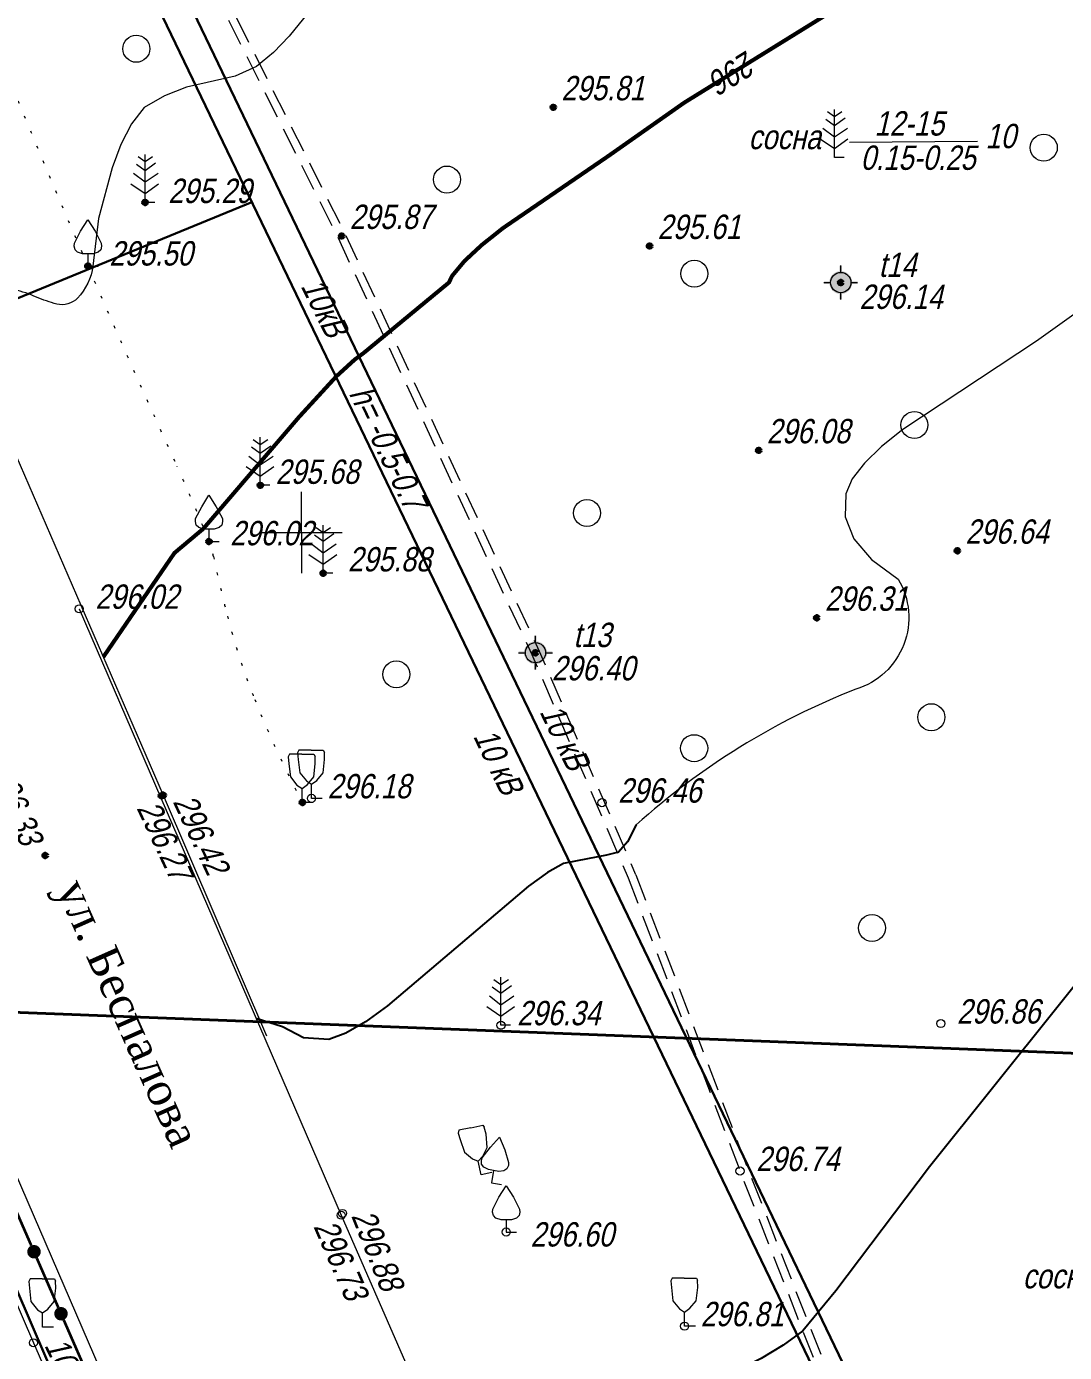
# Model space of a CAD drawing. Header units: metres. Extents: x 5191936 to 10384803, y 4968698 to 9938221.
# Drawn here: x 5192439.83 to 5192478.21, y 4968819.68 to 4968868.71 of the extents above; entities that cross this region are included whole.
import ezdxf

# ---------------------------------------------------------------- set-up
doc = ezdxf.new("R2010")
doc.units = ezdxf.units.M
doc.linetypes.add('71100000a', pattern=[1, 0, -1])
doc.linetypes.add('DASHEDX2', pattern=[1.5, 1, -0.5])
doc.layers.get('0').update_dxf_attribs({"lineweight": 18})
for name, color, linetype, lineweight in [('31252100', 7, 'Continuous', 18), ('71100000', 7, 'Continuous', 18), ('71133200', 7, 'Continuous', 18), ('71133300', 7, 'Continuous', 18), ('71133600', 7, 'Continuous', 18), ('82211000', 7, 'Continuous', 18), ('Commun', 7, 'Continuous', 18), ('CONTOURS-LABEL', 7, 'Continuous', 18), ('ELE_SKLAD', 7, 'Continuous', 18), ('GEO_POINTS', 7, 'Continuous', 18), ('Grid', 7, 'Continuous', 18), ('Otm', 7, 'Continuous', 18), ('R_Поверхность5_CNT-MAJ', 7, 'Continuous', 18), ('R_Поверхность5_CNT-MIN', 7, 'Continuous', 18), ('Sit', 7, 'Continuous', 18), ('Text', 7, 'Continuous', 18), ('Text_com', 7, 'Continuous', 18), ('Us_znak', 7, 'Continuous', 18), ('Us_znak_fon', 7, 'Continuous', 18), ('Рамка и сетка', 7, 'Continuous', 18)]:
    doc.layers.add(name, color=color, linetype=linetype, lineweight=lineweight)
doc.layers.add('R_Поверхность1_CNT-MIN', color=7, linetype='Continuous')
doc.styles.add('eskd', font='ESKD1.shx', dxfattribs={"width": 1.2, "oblique": 15})
doc.styles.get("Standard").update_dxf_attribs({"font": 'arial.ttf', "width": 0.8, "oblique": 13, "height": 0.9})
doc.styles.add('style1', font='times.ttf', dxfattribs={"height": 1})
doc.linetypes.add('KABELww_500', pattern='A,0.0001,-0.4,[131,ltypeshp.shx,S=0.4,R=90,X=0.4,Y=-0.4],0.2,[131,ltypeshp.shx,S=0.2,R=90,X=0.4,Y=-0.2],3.6,[131,ltypeshp.shx,S=0.2,R=-90,X=-0.4,Y=0.2],0.2,[131,ltypeshp.shx,S=0.4,R=-90,X=-0.4,Y=0.4],-0.8,4,-0.4', length=9.6001)

# ---------------------------------------------------------------- blocks, each defined once
blk = doc.blocks.new('71133200')
for p, q in [((-0.924145, 3.560442), (-1.024145, 3.360442)), ((-1.024145, 3.360442), (-0.977382, 2.864397)), ((-0.024145, 3.560442), (-0.924145, 3.560442)), ((-0.024145, 3.560442), (0.875855, 3.560442)), ((0.875855, 3.560442), (0.958164, 3.395824)), ((0.975974, 2.864397), (0.958164, 3.395824)), ((-0.977382, 2.864397), (-0.861899, 1.88241)), ((0.861899, 1.88241), (0.975974, 2.864397)), ((-0.861899, 1.88241), (-0.374616, 1.28565)), ((-0.374616, 1.28565), (0, 1.039723)), ((0, 1.039723), (0.401375, 1.321765)), ((0, 0), (0, 1.039723)), ((0.401375, 1.321765), (0.861899, 1.88241)), ((0.8, 0), (0, 0))]:
    blk.add_line(p, q)
at = {"style": 'eskd', "oblique": 14.99997778}
blk.add_attdef('Z', (1.873004, -0.239356), '', height=2, dxfattribs=at)
blk = doc.blocks.new('71133300')
for p, q in [((0, 0.91), (0, 0)), ((0, 0), (0.76, 0))]:
    blk.add_line(p, q)
blk.add_lwpolyline([(0, 0.91), (-0.385, 0.91), (-0.76, 1.03), (-0.95, 1.21), (-1.01, 1.47), (-0.99, 1.69), (-0.54, 2.57), (0, 3.42), (0.54, 2.57), (0.99, 1.69), (1.01, 1.47), (0.95, 1.21), (0.76, 1.03), (0.385, 0.91)], close=True)
at = {"style": 'eskd', "oblique": 15}
blk.add_attdef('Z', (1.77, -0.69), '', height=2, dxfattribs=at)
blk = doc.blocks.new('71133600')
for p, q in [((-0.52, 3.393), (0, 3.023)), ((0, 3.023), (0.55, 3.393)), ((-0.86, 2.163), (0, 1.513)), ((0, 1.513), (0.96, 2.163))]:
    blk.add_line(p, q)
for points in [[(0.71, 0), (0, 0), (0, 3.55)], [(-0.64, 2.838), (0, 2.368), (0, 2.368), (0.78, 2.928)], [(-1.05, 1.38), (0, 0.67), (1, 1.38)]]:
    blk.add_lwpolyline(points)
at = {"style": 'eskd', "oblique": 14.99998}
blk.add_attdef('Z', (2.033, -0.191), '', height=2, dxfattribs=at)
blk = doc.blocks.new('31252100a')
blk.add_circle((0, 0), 1)
blk = doc.blocks.new('GRID')
at = {"layer": 'Grid', "color": 104}
blk.add_line((-1.5, 0), (1.5, 0), dxfattribs=at)
for points in [[(0, 0), (0, 1.5)], [(0, 0), (0, -1.5)]]:
    blk.add_lwpolyline(points, dxfattribs=at)
blk = doc.blocks.new('POINT')
at = {"layer": 'Us_znak', "linetype": 'Continuous', "lineweight": -2}
h = blk.add_hatch(color=0, dxfattribs=at)
edge = h.paths.add_edge_path()
edge.add_arc((0, 0), 0.05, 0, 360)
at = {"layer": 'Us_znak_fon', "linetype": 'Continuous', "true_color": 0xffffff}
blk.add_hatch(color=7, dxfattribs=at).paths.add_polyline_path([(-0.422, 0.05, -0.346708), (-0.05, 0.422), (-0.05, 0.625), (0.05, 0.625), (0.05, 0.422, -0.346708), (0.422, 0.05), (0.625, 0.05), (0.625, -0.05), (0.422, -0.05, -0.346708), (0.05, -0.422), (0.05, -0.625), (-0.05, -0.625), (-0.05, -0.422, -0.346708), (-0.422, -0.05), (-0.625, -0.05), (-0.625, 0.05)])
at = {"layer": 'Us_znak', "color": 0, "linetype": 'Continuous', "lineweight": -2}
for p, q in [((0, 0.375), (0, 0.625)), ((-0.625, 0), (-0.375, 0)), ((0.375, 0), (0.625, 0)), ((0, -0.625), (0, -0.375))]:
    blk.add_line(p, q, dxfattribs=at)
for radius in [0.375, 0.05]:
    blk.add_circle((0, 0), radius, dxfattribs=at)
blk = doc.blocks.new('*U389')
at = {"layer": '82211000', "linetype": 'Continuous', "ltscale": 0.5}
for points in [[(5192438.212, 4968827.758, 1), (5192438.012, 4968828.216, 1)], [(5192439.211, 4968825.466, 1), (5192439.011, 4968825.924, 1)], [(5192440.211, 4968823.175, 1), (5192440.011, 4968823.633, 1)], [(5192441.21, 4968820.883, 1), (5192441.01, 4968821.341, 1)], [(5192442.21, 4968818.592, 1), (5192442.01, 4968819.05, 1)], [(5192443.209, 4968816.3, 1), (5192443.009, 4968816.758, 1)], [(5192444.209, 4968814.009, 1), (5192444.009, 4968814.467, 1)], [(5192445.208, 4968811.717, 1), (5192445.008, 4968812.175, 1)], [(5192446.207, 4968809.425, 1), (5192446.008, 4968809.884, 1)], [(5192447.207, 4968807.134, 1), (5192447.007, 4968807.592, 1)], [(5192448.206, 4968804.842, 1), (5192448.006, 4968805.301, 1)], [(5192449.206, 4968802.551, 1), (5192449.006, 4968803.009, 1)], [(5192450.205, 4968800.259, 1), (5192450.005, 4968800.718, 1)], [(5192451.205, 4968797.968, 1), (5192451.005, 4968798.426, 1)]]:
    blk.add_hatch(color=256, dxfattribs=at).paths.add_polyline_path(points, flags=0)
at = {"layer": '82211000', "ltscale": 0.5}
blk.add_lwpolyline([(5192438.012, 4968828.216, 0.1, 0.1, 0), (5192437.386, 4968829.652, 0.1, 0.1, 0)], format="xyseb", dxfattribs=at)
at = {"layer": '82211000', "linetype": 'Continuous', "ltscale": 0.5}
for points in [[(5192439.011, 4968825.924, 0.1, 0.1, 0), (5192438.212, 4968827.758, 0.1, 0.1, 0)], [(5192440.011, 4968823.633, 0.1, 0.1, 0), (5192439.211, 4968825.466, 0.1, 0.1, 0)], [(5192441.01, 4968821.341, 0.1, 0.1, 0), (5192440.211, 4968823.175, 0.1, 0.1, 0)], [(5192442.01, 4968819.05, 0.1, 0.1, 0), (5192441.21, 4968820.883, 0.1, 0.1, 0)], [(5192443.009, 4968816.758, 0.1, 0.1, 0), (5192442.21, 4968818.592, 0.1, 0.1, 0)], [(5192444.009, 4968814.467, 0.1, 0.1, 0), (5192443.209, 4968816.3, 0.1, 0.1, 0)], [(5192445.008, 4968812.175, 0.1, 0.1, 0), (5192444.209, 4968814.009, 0.1, 0.1, 0)], [(5192446.008, 4968809.884, 0.1, 0.1, 0), (5192445.208, 4968811.717, 0.1, 0.1, 0)], [(5192447.007, 4968807.592, 0.1, 0.1, 0), (5192446.207, 4968809.425, 0.1, 0.1, 0)], [(5192448.006, 4968805.301, 0.1, 0.1, 0), (5192447.207, 4968807.134, 0.1, 0.1, 0)], [(5192449.006, 4968803.009, 0.1, 0.1, 0), (5192448.206, 4968804.842, 0.1, 0.1, 0)], [(5192450.005, 4968800.718, 0.1, 0.1, 0), (5192449.206, 4968802.551, 0.1, 0.1, 0)], [(5192451.005, 4968798.426, 0.1, 0.1, 0), (5192450.205, 4968800.259, 0.1, 0.1, 0)]]:
    blk.add_lwpolyline(points, format="xyseb", dxfattribs=at)
at = {"layer": '82211000', "linetype": 'Continuous', "ltscale": 0.5, "flags": 128}
blk.add_lwpolyline([(5192451.604, 4968797.051, 0.1, 0.1, 0), (5192451.205, 4968797.968, 0, 0, 0)], format="xyseb", dxfattribs=at)

msp = doc.modelspace()

# ---------------------------------------------------------------- linework, layer by layer
at = {"layer": '71100000', "linetype": '71100000a', "ltscale": 0.5}
msp.add_lwpolyline([(5192450.035, 4968840.02, -0.025435), (5192448.271, 4968843.83, -0.033015), (5192447.263, 4968846.905, -0.010565), (5192446.748, 4968849.109, 0.041009), (5192446.581, 4968849.668, 0.014385), (5192445.404, 4968852.443, -0.005343), (5192442.102, 4968859.852, -0.005186), (5192439.063, 4968867.076, 0.013408), (5192437.842, 4968869.851, 0.048157), (5192436.86, 4968871.498, -0.019154), (5192434.162, 4968875.479, -0.011167), (5192431.893, 4968879.309, -0.029325), (5192431.149, 4968880.834, -0.071855), (5192430.95, 4968881.604, -0.041893), (5192430.917, 4968882.963, -0.078018), (5192431.018, 4968883.425, -0.033707), (5192431.48, 4968884.412, -0.688426), (5192433.967, 4968884.061, 0.504722), (5192436.64, 4968882.894, 0.126735), (5192437.571, 4968883.807, 0.034981), (5192439.691, 4968887.949, 0.128452), (5192441.207, 4968898.148, 0.127487), (5192437.534, 4968907.864)], format="xyb", dxfattribs=at)
at = {"layer": 'Commun', "color": 1, "linetype": 'KABELww_500', "lineweight": 30, "flags": 128}
for points, elevation in [([(5192382.466, 4969011.289), (5192415.089, 4968933.441), (5192434.818, 4968889.937), (5192496.307, 4968762.206)], 289.986), ([(5192470.823, 4968955.324), (5192470.043, 4968959.241), (5192459.28, 4968956.949), (5192460.771, 4968950.247), (5192451.844, 4968948.527), (5192433.445, 4968895.36), (5192497.244, 4968762.638)], 289.986), ([(5192448.161, 4968862.219), (5192387.086, 4968837.14)], 294.626), ([(5192425.079, 4968855.453), (5192470.325, 4968750.235)], 289.986)]:
    msp.add_lwpolyline(points, dxfattribs=dict(at, elevation=elevation))
at = {"layer": 'GEO_POINTS', "color": 1}
for points, elevation in [([(5192441.784, 4968847.178), (5192441.784, 4968847.178)], 296.015), ([(5192450.368, 4968840.17), (5192450.368, 4968840.17)], 296.18), ([(5192461.111, 4968840.011), (5192461.111, 4968840.011)], 296.46), ([(5192457.376, 4968831.78), (5192457.376, 4968831.78)], 296.336), ([(5192473.638, 4968831.842), (5192473.638, 4968831.842)], 296.859), ([(5192466.214, 4968826.389), (5192466.214, 4968826.389)], 296.736), ([(5192451.471, 4968824.754), (5192451.471, 4968824.754)], 296.733), ([(5192451.517, 4968824.822), (5192451.517, 4968824.822)], 296.884), ([(5192457.57, 4968824.134), (5192457.57, 4968824.134)], 296.602), ([(5192464.164, 4968820.652), (5192464.164, 4968820.652)], 296.811), ([(5192440.091, 4968820.039), (5192440.091, 4968820.039)], 296.84)]:
    msp.add_lwpolyline(points, dxfattribs=dict(at, elevation=elevation))
at = {"layer": 'GEO_POINTS', "lineweight": 60}
for centre in [(5192459.312, 4968865.722, 295.813), (5192444.218, 4968862.205, 295.288), (5192451.486, 4968860.963, 295.87), (5192462.869, 4968860.593, 295.61), (5192442.102, 4968859.852, 295.5), (5192469.939, 4968859.242, 296.14), (5192466.905, 4968853.038, 296.075), (5192448.478, 4968851.745, 295.684), (5192446.581, 4968849.668, 296.024), (5192474.25, 4968849.324, 296.639), (5192450.802, 4968848.494, 295.878), (5192469.053, 4968846.845, 296.308), (5192458.652, 4968845.555, 296.401), (5192444.82, 4968840.263, 296.27), (5192444.889, 4968840.285, 296.423), (5192450.035, 4968840.02, 296.2), (5192440.528, 4968838.057, 296.327)]:
    msp.add_circle(centre, 0.06, dxfattribs=at)
at = {"layer": 'GEO_POINTS', "color": 1}
for centre in [(5192441.784, 4968847.178, 296.015), (5192450.368, 4968840.17, 296.18), (5192461.111, 4968840.011, 296.46), (5192457.376, 4968831.78, 296.336), (5192473.638, 4968831.842, 296.859), (5192466.214, 4968826.389, 296.736), (5192451.471, 4968824.754, 296.733), (5192451.517, 4968824.822, 296.884), (5192457.57, 4968824.134, 296.602), (5192464.164, 4968820.652, 296.811), (5192440.091, 4968820.039, 296.84)]:
    msp.add_circle(centre, 0.15, dxfattribs=at)
at = {"layer": 'R_Поверхность1_CNT-MIN', "color": 32}
for points, elevation in [([(5192489.974, 4968847.463), (5192473.216, 4968826.545), (5192469.751, 4968821.955), (5192468.535, 4968820.475), (5192467.804, 4968819.951), (5192466.992, 4968819.454), (5192465.203, 4968818.548), (5192463.317, 4968817.769), (5192460.632, 4968816.866), (5192459.85, 4968816.642), (5192458.609, 4968816.381), (5192455.245, 4968816.102)], 297), ([(5192462.377, 4968839.186), (5192462.052, 4968838.568), (5192461.722, 4968838.181), (5192461.272, 4968838.069), (5192460.58, 4968837.939), (5192459.686, 4968837.756), (5192459.096, 4968837.425), (5192458.394, 4968836.918), (5192453.179, 4968832.495), (5192452.367, 4968831.911), (5192451.635, 4968831.482), (5192451.007, 4968831.247), (5192450.074, 4968831.313), (5192449.301, 4968831.717), (5192448.328, 4968832.03)], 296.5)]:
    msp.add_lwpolyline(points, dxfattribs=dict(at, elevation=elevation))
at = {"layer": 'R_Поверхность5_CNT-MAJ', "color": 32, "elevation": 296, "flags": 128}
msp.add_lwpolyline([(5192481.553, 4968876.93, 0.15, 0.15, 0), (5192478.247, 4968874.615, 0.15, 0.15, 0), (5192464.154, 4968865.895, 0.15, 0.15, 0), (5192461.343, 4968863.919, 0.15, 0.15, 0), (5192457.438, 4968861.247, 0.15, 0.15, 0), (5192456.659, 4968860.625, 0.15, 0.15, 0), (5192456.026, 4968860.037, 0.15, 0.15, 0), (5192455.572, 4968859.492, 0.15, 0.15, 0), (5192455.453, 4968859.244, 0.15, 0.15, 0), (5192452.291, 4968856.631, 0.15, 0.15, 0), (5192451.966, 4968856.391, 0.15, 0.15, 0), (5192451.294, 4968855.778, 0.15, 0.15, 0), (5192449.903, 4968854.263, 0.15, 0.15, 0), (5192446.373, 4968850.141, 0.15, 0.15, 0), (5192446.373, 4968850.141, 0.15, 0.15, 0), (5192446.373, 4968850.141, 0, 0, 0)], format="xyseb", dxfattribs=at)
at = {"layer": 'R_Поверхность5_CNT-MAJ', "color": 32, "const_width": 0.15, "elevation": 296, "flags": 128}
msp.add_lwpolyline([(5192446.373, 4968850.141), (5192445.304, 4968849.243), (5192442.672, 4968845.394)], dxfattribs=at)
at = {"layer": 'R_Поверхность5_CNT-MIN', "color": 32, "flags": 128}
for points, elevation in [([(5192481.104, 4968900.912), (5192477.708, 4968890.353), (5192476.858, 4968888.668), (5192475.75, 4968887.064), (5192474.628, 4968885.837), (5192473.319, 4968884.669), (5192471.855, 4968883.551), (5192468.573, 4968881.424), (5192458.025, 4968875.268), (5192451.139, 4968870.319), (5192449.542, 4968868.352), (5192448.967, 4968867.752), (5192448.332, 4968867.232), (5192447.55, 4968866.871), (5192445.753, 4968866.464), (5192444.935, 4968866.141), (5192444.189, 4968865.717), (5192443.716, 4968865.106), (5192443.323, 4968864.346), (5192442.998, 4968863.482), (5192442.497, 4968861.614), (5192442.292, 4968859.852)], 295.5), ([(5192478.991, 4968858.368), (5192477.174, 4968857.079), (5192472.231, 4968853.803), (5192471.448, 4968853.176), (5192470.813, 4968852.568), (5192470.36, 4968851.986), (5192470.124, 4968851.433), (5192470.102, 4968850.576), (5192470.417, 4968849.765), (5192471.07, 4968848.999), (5192472.061, 4968848.28)], 296.5)]:
    msp.add_lwpolyline(points, dxfattribs=dict(at, elevation=elevation))
at = {"layer": 'R_Поверхность5_CNT-MIN', "color": 32}
msp.add_lwpolyline([(5192442.292, 4968859.852, -0.156787), (5192441.719, 4968858.668, -0.271187), (5192440.953, 4968858.448, -0.038526), (5192440.203, 4968858.703, 0.035701), (5192439.395, 4968858.982, 0.016938), (5192438.821, 4968859.115, -0.012112), (5192438.016, 4968859.293, -0.159893), (5192436.264, 4968860.39, -0.017346), (5192436.042, 4968860.676)], format="xyb", dxfattribs=at)
at = {"layer": 'R_Поверхность5_CNT-MIN', "color": 32, "elevation": 296.5, "flags": 128}
msp.add_lwpolyline([(5192472.061, 4968848.28, -0.486944), (5192470.498, 4968844.206, 0.090832), (5192462.377, 4968839.186, 2.598001)], format="xyb", dxfattribs=at)
at = {"layer": 'Sit', "linetype": 'DASHEDX2', "flags": 128}
for points, elevation in [([(5192439.894, 4968886.884), (5192441.79, 4968879.902), (5192451.351, 4968860.898), (5192458.515, 4968845.493), (5192462.08, 4968837.232)], 294.626), ([(5192440.184, 4968886.963), (5192442.071, 4968880.01), (5192451.621, 4968861.028), (5192458.789, 4968845.616), (5192462.356, 4968837.351)], 294.626), ([(5192462.361, 4968837.339), (5192466.494, 4968826.498), (5192472.301, 4968811.703), (5192476.306, 4968802.366), (5192480.803, 4968789.571), (5192485.768, 4968774.592), (5192489.332, 4968762.34)], 296.46), ([(5192462.08, 4968837.232), (5192466.214, 4968826.389), (5192472.024, 4968811.589), (5192476.027, 4968802.257), (5192480.519, 4968789.474), (5192485.482, 4968774.503), (5192489.044, 4968762.256)], 296.46)]:
    msp.add_lwpolyline(points, dxfattribs=dict(at, elevation=elevation))
at = {"layer": 'Sit', "elevation": 294.85, "flags": 128}
msp.add_lwpolyline([(5192427.28, 4968880.964), (5192435.424, 4968862.1), (5192444.889, 4968840.285), (5192448.71, 4968831.388), (5192448.71, 4968831.388)], dxfattribs=at)
at = {"layer": 'Sit', "flags": 128}
msp.add_lwpolyline([(5192470.26, 4968864.436), (5192474.991, 4968864.469)], dxfattribs=at)
at = {"layer": 'Sit'}
for points, elevation in [([(5192441.784, 4968847.178), (5192451.471, 4968824.754), (5192456.948, 4968812.198), (5192462.682, 4968798.966), (5192466.036, 4968791.178), (5192472.247, 4968776.792), (5192482.229, 4968753.754)], 296.015), ([(5192433.646, 4968834.986), (5192440.091, 4968820.039), (5192443.639, 4968811.886), (5192450.575, 4968795.697), (5192456.257, 4968782.489), (5192457.556, 4968783.015)], 296.379)]:
    msp.add_lwpolyline(points, dxfattribs=dict(at, elevation=elevation))
at = {"layer": 'Sit', "elevation": 297.946}
msp.add_lwpolyline([(5192452.303, 4968777.216, 0.185644), (5192457.556, 4968783.015, 0.302059), (5192457.425, 4968784.885), (5192452.077, 4968797.023), (5192445.488, 4968812.269), (5192436.055, 4968834.095)], format="xyb", dxfattribs=at)
at = {"layer": 'Рамка и сетка', "color": 1, "lineweight": 40}
msp.add_line((5192588.623, 4968826.471), (5192411.85, 4968833.324, 296.309), dxfattribs=at)

# ---------------------------------------------------------------- block references
at = {"layer": '31252100', "color": 7, "xscale": 0.5, "yscale": 0.5, "zscale": 0.5}
for p in [(5192443.892, 4968867.887), (5192477.445, 4968864.229), (5192455.378, 4968863.05), (5192464.527, 4968859.569), (5192472.662, 4968853.976), (5192460.555, 4968850.721), (5192453.508, 4968844.755), (5192473.286, 4968843.169), (5192464.52, 4968842.024), (5192471.095, 4968835.377)]:
    msp.add_blockref('31252100a', p, dxfattribs=at)
at = {"layer": '71133200', "color": 7, "xscale": 0.5, "yscale": 0.5, "zscale": 0.5}
msp.add_blockref('71133200', (5192450.022, 4968840.02, 296.2), dxfattribs=at)
at = {"layer": '71133200', "color": 0, "xscale": 0.5, "yscale": 0.5, "zscale": 0.5}
for p in [(5192450.368, 4968840.17, 296.18), (5192440.427, 4968820.62, 296.162), (5192464.164, 4968820.652, 296.811)]:
    msp.add_blockref('71133200', p, dxfattribs=at)
at = {"layer": '71133200', "color": 0, "xscale": 0.5, "yscale": 0.5, "zscale": 0.5, "rotation": 11.9901894670802}
msp.add_blockref('71133200', (5192456.645, 4968826.25, 296.617), dxfattribs=at)
at = {"layer": '71133300', "color": 7, "xscale": 0.5, "yscale": 0.5, "zscale": 0.5}
for p in [(5192442.102, 4968859.852, 295.5), (5192446.581, 4968849.668, 296.024)]:
    msp.add_blockref('71133300', p, dxfattribs=at)
at = {"layer": '71133300', "color": 0, "xscale": 0.5, "yscale": 0.5, "zscale": 0.5, "rotation": 349.7110487565927}
msp.add_blockref('71133300', (5192457.021, 4968825.958, 296.518), dxfattribs=at)
at = {"layer": '71133300', "color": 0, "xscale": 0.5, "yscale": 0.5, "zscale": 0.5}
msp.add_blockref('71133300', (5192457.57, 4968824.134, 296.602), dxfattribs=at)
at = {"layer": '71133600', "color": 7, "xscale": 0.5, "yscale": 0.5, "zscale": 0.5}
for p in [(5192469.706, 4968863.868), (5192444.218, 4968862.205, 295.288), (5192448.478, 4968851.745, 295.684), (5192450.802, 4968848.494, 295.878)]:
    msp.add_blockref('71133600', p, dxfattribs=at)
at = {"layer": '71133600', "color": 0, "xscale": 0.5, "yscale": 0.5, "zscale": 0.5}
msp.add_blockref('71133600', (5192457.376, 4968831.78, 296.336), dxfattribs=at)
at = {"layer": '82211000'}
msp.add_blockref('*U389', (0, 0), dxfattribs=at)
at = {"layer": 'Grid', "color": 7, "linetype": 'Continuous'}
msp.add_blockref('GRID', (5192450, 4968850), dxfattribs=at)
at = {"layer": 'Sit', "color": 7, "linetype": 'Continuous'}
for p in [(5192469.939, 4968859.242, 296.14), (5192458.652, 4968845.555, 296.401)]:
    msp.add_blockref('POINT', p, dxfattribs=at)

# ---------------------------------------------------------------- texts
at = {"layer": 'CONTOURS-LABEL', "color": 32, "oblique": 13, "width": 0.8}
msp.add_text('296', height=0.9, rotation=211.7479, dxfattribs=at).set_placement((5192466.47, 4968867.85, 296))
at = {"layer": 'ELE_SKLAD', "oblique": 13, "width": 0.8}
for s, p in [('t14', (5192471.339, 4968859.45, 294.84)), ('t13', (5192460.052, 4968845.763, 295.101))]:
    msp.add_text(s, height=0.9, dxfattribs=at).set_placement(p)
at = {"layer": 'GEO_POINTS', "oblique": 13, "width": 0.8}
for s, p in [('296.02', (5192442.384, 4968847.178, 296.015)), ('296.18', (5192450.968, 4968840.17, 296.18)), ('296.46', (5192461.711, 4968840.011, 296.46)), ('296.34', (5192457.976, 4968831.78, 296.336)), ('296.86', (5192474.238, 4968831.842, 296.859)), ('296.74', (5192466.814, 4968826.389, 296.736)), ('296.60', (5192458.471, 4968823.597, 296.602)), ('296.81', (5192464.764, 4968820.652, 296.811))]:
    msp.add_text(s, height=0.9, dxfattribs=at).set_placement(p)
for s, rotation, p in [('296.88', 291.6819, (5192451.831, 4968824.736, 296.884)), ('296.73', 293.5669, (5192450.433, 4968824.343, 296.733))]:
    msp.add_text(s, height=0.9, rotation=rotation, dxfattribs=at).set_placement(p)
at = {"layer": 'Otm', "oblique": 13, "width": 0.8}
for s, p in [('295.81', (5192459.612, 4968865.982, 295.813)), ('12-15', (5192471.187, 4968864.677, 0.02)), ('сосна', (5192466.526, 4968864.174, 0.02)), ('10', (5192475.291, 4968864.211, 0.02)), ('0.15-0.25', (5192470.672, 4968863.41, 0.02)), ('295.29', (5192445.075, 4968862.182, 295.288)), ('295.87', (5192451.786, 4968861.223, 295.87)), ('295.61', (5192463.169, 4968860.853, 295.61)), ('295.50', (5192442.898, 4968859.871, 295.5)), ('296.14', (5192470.633, 4968858.268, 296.14)), ('296.08', (5192467.205, 4968853.298, 296.075)), ('295.68', (5192449.048, 4968851.799, 295.684)), ('296.64', (5192474.55, 4968849.584, 296.639)), ('296.02', (5192447.365, 4968849.527, 296.024)), ('295.88', (5192451.718, 4968848.56, 295.878)), ('296.31', (5192469.353, 4968847.105, 296.308)), ('296.40', (5192459.257, 4968844.532, 294.626)), ('сосна', (5192476.666, 4968822.051, 0.02))]:
    msp.add_text(s, height=0.9, dxfattribs=at).set_placement(p)
for s, rotation, p in [('296.33', 292.7159, (5192438.445, 4968841.193, 296.327)), ('296.27', 295.0635, (5192443.893, 4968839.812, 296.27)), ('296.42', 295.0635, (5192445.232, 4968840.049, 296.423))]:
    msp.add_text(s, height=0.9, rotation=rotation, dxfattribs=at).set_placement(p)
at = {"layer": 'Text', "style": 'style1'}
msp.add_text('ул. Беспалова', height=1.2, rotation=293.918, dxfattribs=at).set_placement((5192440.912, 4968836.844, -285.22))
at = {"layer": 'Text_com', "oblique": 13, "width": 0.8}
msp.add_text('10кВ', height=0.9, rotation=296.6455, dxfattribs=at).set_placement((5192449.956, 4968859.116, 568.007))
at = {"layer": 'Text_com', "color": 1, "oblique": 13, "width": 0.8}
for s, p in [('h= -0.5-0.7', (5192451.742, 4968855.144, 568.007)), ('10 кВ ', (5192458.789, 4968843.375, 568.007)), ('10 кВ ', (5192456.334, 4968842.471, 568.007)), ('10 кВ ', (5192440.478, 4968819.949, 568.007))]:
    msp.add_text(s, height=0.9, rotation=295.6548, dxfattribs=at).set_placement(p)

doc.saveas('drawing.dxf')
